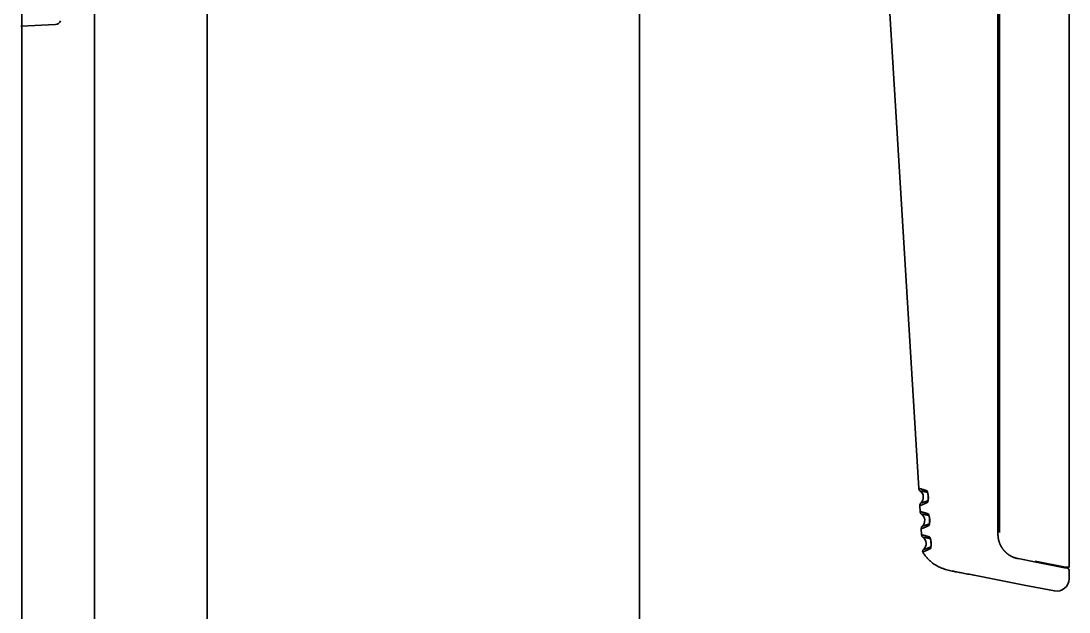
# Model space of a CAD drawing. Header units: inches. Extents: x 786 to 5755, y 618 to 5453.
# Drawn here: x 5585.6 to 5755.3, y 3228.2 to 3323.8 of the extents above; entities that cross this region are included whole.
import ezdxf

# ---------------------------------------------------------------- set-up
doc = ezdxf.new("R2010")
doc.units = ezdxf.units.IN
doc.layers.add('1', color=7, linetype='Continuous', true_color=0xffffff)

msp = doc.modelspace()

# ---------------------------------------------------------------- linework, layer by layer
at = {"layer": '1', "color": 7, "linetype": 'Continuous', "lineweight": 35}
for p, q in [((5615.76, 2811.65), (5615.76, 3926.16)), ((5685.76, 2811.65), (5685.76, 3926.16)), ((5585.76, 2767.25), (5585.76, 3912.86)), ((5597.56, 3881.66), (5597.56, 3221.73)), ((5755.26, 3235.45), (5755.26, 3411.15)), ((5743.76, 3405.25), (5743.76, 3240.78)), ((5743.99, 3405.51), (5743.99, 3241.09)), ((5744.01, 3405.51), (5744.01, 3241.09)), ((5730.94, 3248.17), (5725.34, 3339.83)), ((5591.22, 3323.25), (5585.64, 3322.96)), ((5731.17, 3244.43), (5731.11, 3245.45)), ((5731.4, 3240.68), (5731.34, 3241.71)), ((5747, 3236.85), (5749.67, 3236.33)), ((5754.53, 3235.39), (5749.67, 3236.33)), ((5749.78, 3236.42), (5754.67, 3235.45)), ((5754.53, 3235.39), (5755.02, 3235.3)), ((5755.26, 3235.45), (5754.67, 3235.45)), ((5755.26, 3235), (5755.26, 3233.6)), ((5740.16, 3234.11), (5748.01, 3232.58)), ((5748.01, 3232.58), (5752.88, 3231.64))]:
    msp.add_line(p, q, dxfattribs=at)
for centre, radius, start, end in [((5591.17, 3324.25), 1, 273, 333.4349), ((5730.43, 3246.77), 1.25, 312.5068, 54.5207), ((5730.66, 3243.03), 1.25, 312.5068, 54.5207), ((5730.89, 3239.29), 1.25, 312.5068, 54.5207), ((5754.96, 3235), 0.3, 0, 79), ((5753.26, 3233.6), 2, 259, 0)]:
    msp.add_arc(centre, radius, start, end, dxfattribs=at)
for points, knots in [([(5731.16, 3247.79), (5731.12, 3247.81), (5731.07, 3247.86), (5731, 3247.96), (5730.95, 3248.08), (5730.94, 3248.15), (5730.94, 3248.19)], [0, 0, 0, 0, 0.247554, 0.501069, 0.754118, 1, 1, 1, 1]), ([(5730.94, 3248.17), (5730.94, 3248.17), (5730.95, 3248.17), (5730.97, 3248.17), (5731.01, 3248.17), (5731.05, 3248.16), (5731.08, 3248.16), (5731.11, 3248.16), (5731.14, 3248.15), (5731.17, 3248.15), (5731.2, 3248.14), (5731.23, 3248.13), (5731.27, 3248.13), (5731.31, 3248.12), (5731.37, 3248.1), (5731.44, 3248.08), (5731.5, 3248.07), (5731.55, 3248.05), (5731.61, 3248.04), (5731.66, 3248.02), (5731.72, 3248), (5731.78, 3247.98), (5731.83, 3247.97), (5731.89, 3247.95), (5731.94, 3247.93), (5731.99, 3247.92), (5732.04, 3247.9), (5732.09, 3247.89), (5732.14, 3247.87), (5732.19, 3247.86), (5732.22, 3247.85), (5732.23, 3247.84)], [0, 0, 0, 0, 0.063616, 0.146789, 0.247998, 0.288909, 0.327071, 0.362475, 0.395117, 0.42499, 0.452091, 0.476419, 0.497971, 0.535514, 0.577254, 0.62319, 0.654872, 0.686334, 0.717576, 0.748599, 0.777126, 0.804516, 0.830769, 0.855887, 0.879872, 0.902723, 0.924442, 0.94503, 0.964485, 0.982809, 1, 1, 1, 1]), ([(5731.15, 3247.79), (5731.15, 3247.79), (5731.15, 3247.79), (5731.15, 3247.79), (5731.15, 3247.79), (5731.15, 3247.79), (5731.15, 3247.79), (5731.16, 3247.79), (5731.16, 3247.79), (5731.16, 3247.79), (5731.16, 3247.79), (5731.16, 3247.79), (5731.16, 3247.79), (5731.17, 3247.79), (5731.17, 3247.79), (5731.17, 3247.79), (5731.18, 3247.79), (5731.18, 3247.79), (5731.18, 3247.79), (5731.19, 3247.79), (5731.19, 3247.79), (5731.2, 3247.79), (5731.2, 3247.79), (5731.21, 3247.79), (5731.21, 3247.79), (5731.22, 3247.79), (5731.22, 3247.79), (5731.23, 3247.79), (5731.24, 3247.78), (5731.24, 3247.78), (5731.25, 3247.78), (5731.26, 3247.78), (5731.26, 3247.78), (5731.27, 3247.78), (5731.28, 3247.78), (5731.29, 3247.78), (5731.29, 3247.78), (5731.3, 3247.78), (5731.31, 3247.78), (5731.32, 3247.77), (5731.33, 3247.77), (5731.34, 3247.77), (5731.36, 3247.77), (5731.38, 3247.77), (5731.41, 3247.76), (5731.43, 3247.76), (5731.45, 3247.76), (5731.48, 3247.75), (5731.51, 3247.75), (5731.54, 3247.74), (5731.56, 3247.74), (5731.59, 3247.74), (5731.62, 3247.73), (5731.66, 3247.72), (5731.69, 3247.72), (5731.72, 3247.71), (5731.76, 3247.71), (5731.79, 3247.7), (5731.83, 3247.69), (5731.87, 3247.68), (5731.9, 3247.68), (5731.94, 3247.67), (5731.98, 3247.66), (5732.02, 3247.65), (5732.06, 3247.64), (5732.1, 3247.63), (5732.15, 3247.62), (5732.19, 3247.61), (5732.23, 3247.6), (5732.28, 3247.59), (5732.31, 3247.58), (5732.32, 3247.58)], [0, 0, 0, 0, 0.009914, 0.01984, 0.029779, 0.039731, 0.049695, 0.059673, 0.069662, 0.079665, 0.08968, 0.099708, 0.109748, 0.119802, 0.129868, 0.139946, 0.150037, 0.160141, 0.170258, 0.180387, 0.190529, 0.200683, 0.21085, 0.22103, 0.231222, 0.241427, 0.251645, 0.261875, 0.272118, 0.282373, 0.292641, 0.302922, 0.313215, 0.323521, 0.333839, 0.34417, 0.354514, 0.36487, 0.375239, 0.38562, 0.396014, 0.406421, 0.427901, 0.44931, 0.470645, 0.491909, 0.5131, 0.534218, 0.555264, 0.576238, 0.597139, 0.617967, 0.638724, 0.659408, 0.680019, 0.700558, 0.721025, 0.74142, 0.761743, 0.781993, 0.802171, 0.822277, 0.842311, 0.862274, 0.882164, 0.901982, 0.921729, 0.941404, 0.961008, 0.980539, 1, 1, 1, 1]), ([(5732.23, 3247.84), (5732.23, 3247.84), (5732.24, 3247.84), (5732.24, 3247.84), (5732.24, 3247.84), (5732.25, 3247.84), (5732.25, 3247.83), (5732.25, 3247.83), (5732.25, 3247.83), (5732.26, 3247.82), (5732.26, 3247.82), (5732.26, 3247.82), (5732.27, 3247.81), (5732.27, 3247.81), (5732.27, 3247.81), (5732.28, 3247.8), (5732.28, 3247.8), (5732.28, 3247.79), (5732.28, 3247.79), (5732.29, 3247.78), (5732.3, 3247.76), (5732.31, 3247.74), (5732.32, 3247.71), (5732.33, 3247.69), (5732.34, 3247.66), (5732.35, 3247.62), (5732.36, 3247.58), (5732.38, 3247.52), (5732.4, 3247.41), (5732.42, 3247.28), (5732.44, 3247.17), (5732.44, 3247.1), (5732.45, 3247.04), (5732.45, 3246.98), (5732.46, 3246.94), (5732.46, 3246.88), (5732.46, 3246.8), (5732.47, 3246.68), (5732.47, 3246.57), (5732.47, 3246.46), (5732.46, 3246.38), (5732.46, 3246.31), (5732.45, 3246.25), (5732.44, 3246.2), (5732.43, 3246.15), (5732.43, 3246.11), (5732.42, 3246.07), (5732.41, 3246.05), (5732.4, 3246.02), (5732.39, 3246.01), (5732.39, 3246), (5732.38, 3245.99), (5732.38, 3245.98), (5732.37, 3245.97), (5732.37, 3245.96), (5732.36, 3245.96), (5732.35, 3245.95), (5732.35, 3245.95), (5732.35, 3245.95)], [0, 0, 0, 0, 0.005436, 0.010843, 0.016224, 0.021579, 0.026909, 0.032217, 0.037502, 0.042767, 0.048013, 0.053239, 0.058449, 0.063642, 0.06882, 0.073984, 0.079134, 0.084272, 0.089399, 0.094515, 0.112726, 0.130866, 0.148959, 0.167029, 0.178431, 0.204469, 0.227274, 0.242355, 0.301657, 0.370744, 0.401155, 0.42821, 0.451917, 0.472287, 0.489333, 0.503063, 0.533121, 0.576902, 0.634503, 0.669215, 0.701872, 0.732439, 0.760898, 0.785344, 0.809729, 0.834074, 0.858412, 0.882789, 0.895773, 0.908459, 0.920854, 0.932966, 0.944802, 0.956368, 0.967667, 0.978705, 0.989482, 1, 1, 1, 1]), ([(5732.32, 3247.58), (5732.32, 3247.58), (5732.33, 3247.57), (5732.33, 3247.57), (5732.33, 3247.57), (5732.33, 3247.57), (5732.33, 3247.57), (5732.34, 3247.57), (5732.34, 3247.56), (5732.34, 3247.56), (5732.34, 3247.56), (5732.35, 3247.56), (5732.35, 3247.55), (5732.35, 3247.55), (5732.35, 3247.54), (5732.36, 3247.54), (5732.36, 3247.54), (5732.36, 3247.53), (5732.36, 3247.53), (5732.37, 3247.52), (5732.37, 3247.52), (5732.37, 3247.51), (5732.37, 3247.51), (5732.38, 3247.5), (5732.38, 3247.49), (5732.38, 3247.49), (5732.39, 3247.48), (5732.39, 3247.47), (5732.39, 3247.47), (5732.39, 3247.46), (5732.4, 3247.45), (5732.4, 3247.45), (5732.4, 3247.44), (5732.4, 3247.43), (5732.41, 3247.42), (5732.41, 3247.41), (5732.41, 3247.41), (5732.41, 3247.4), (5732.42, 3247.39), (5732.42, 3247.38), (5732.42, 3247.37), (5732.43, 3247.33), (5732.44, 3247.26), (5732.46, 3247.15), (5732.48, 3247.03), (5732.49, 3246.9), (5732.49, 3246.78), (5732.49, 3246.66), (5732.49, 3246.54), (5732.48, 3246.47), (5732.48, 3246.43), (5732.47, 3246.41), (5732.47, 3246.39), (5732.47, 3246.37), (5732.46, 3246.36), (5732.46, 3246.34), (5732.46, 3246.33), (5732.45, 3246.32), (5732.45, 3246.3), (5732.45, 3246.29), (5732.44, 3246.28), (5732.44, 3246.27), (5732.44, 3246.26), (5732.43, 3246.25), (5732.43, 3246.25), (5732.42, 3246.24), (5732.42, 3246.23), (5732.41, 3246.23), (5732.41, 3246.22), (5732.41, 3246.22), (5732.41, 3246.22)], [0, 0, 0, 0, 0.006014, 0.012012, 0.017995, 0.023965, 0.029923, 0.035871, 0.041809, 0.04774, 0.053663, 0.059582, 0.065497, 0.07141, 0.077322, 0.083234, 0.089148, 0.095065, 0.100986, 0.106913, 0.112847, 0.11879, 0.124742, 0.130704, 0.136679, 0.142667, 0.148669, 0.154687, 0.160722, 0.166774, 0.172846, 0.178937, 0.18505, 0.191185, 0.197343, 0.203525, 0.209732, 0.215965, 0.222225, 0.228513, 0.234831, 0.241177, 0.306172, 0.369923, 0.434708, 0.503216, 0.570835, 0.634921, 0.698038, 0.762347, 0.774764, 0.787076, 0.799289, 0.81141, 0.823447, 0.835409, 0.847303, 0.859138, 0.870923, 0.882667, 0.894379, 0.906069, 0.917747, 0.929423, 0.941106, 0.952808, 0.964538, 0.976307, 0.988124, 1, 1, 1, 1]), ([(5732.35, 3245.95), (5732.34, 3245.94), (5732.32, 3245.94), (5732.3, 3245.92), (5732.27, 3245.91), (5732.25, 3245.9), (5732.22, 3245.89), (5732.19, 3245.87), (5732.16, 3245.86), (5732.13, 3245.85), (5732.1, 3245.83), (5732.07, 3245.82), (5732.04, 3245.8), (5732.01, 3245.79), (5731.98, 3245.77), (5731.94, 3245.76), (5731.91, 3245.74), (5731.88, 3245.73), (5731.84, 3245.71), (5731.81, 3245.7), (5731.76, 3245.68), (5731.72, 3245.66), (5731.68, 3245.64), (5731.64, 3245.62), (5731.6, 3245.61), (5731.56, 3245.59), (5731.52, 3245.57), (5731.49, 3245.56), (5731.46, 3245.55), (5731.42, 3245.53), (5731.38, 3245.52), (5731.33, 3245.5), (5731.28, 3245.49), (5731.23, 3245.48), (5731.19, 3245.47), (5731.16, 3245.46), (5731.14, 3245.46), (5731.13, 3245.45), (5731.12, 3245.45), (5731.11, 3245.45), (5731.11, 3245.45), (5731.11, 3245.45), (5731.11, 3245.45), (5731.11, 3245.45)], [0, 0, 0, 0, 0.009664, 0.019825, 0.030484, 0.041639, 0.053291, 0.06544, 0.078086, 0.09123, 0.104871, 0.119008, 0.133643, 0.148775, 0.164403, 0.180528, 0.197148, 0.214265, 0.231877, 0.249984, 0.27514, 0.300204, 0.325175, 0.350052, 0.374834, 0.399349, 0.424084, 0.449039, 0.474212, 0.499602, 0.535236, 0.578001, 0.627884, 0.684879, 0.748984, 0.794417, 0.836578, 0.875469, 0.911095, 0.943458, 0.972557, 0.998392, 1, 1, 1, 1]), ([(5731.11, 3245.43), (5731.11, 3245.47), (5731.11, 3245.55), (5731.14, 3245.66), (5731.19, 3245.77), (5731.25, 3245.83), (5731.27, 3245.85)], [0, 0, 0, 0, 0.24588, 0.498929, 0.752444, 1, 1, 1, 1]), ([(5732.41, 3246.22), (5732.4, 3246.22), (5732.38, 3246.21), (5732.36, 3246.2), (5732.34, 3246.19), (5732.31, 3246.18), (5732.29, 3246.17), (5732.27, 3246.17), (5732.24, 3246.16), (5732.22, 3246.15), (5732.2, 3246.14), (5732.18, 3246.13), (5732.16, 3246.12), (5732.13, 3246.11), (5732.11, 3246.11), (5732.09, 3246.1), (5732.07, 3246.09), (5732.05, 3246.08), (5732.03, 3246.08), (5732.01, 3246.07), (5731.99, 3246.06), (5731.97, 3246.05), (5731.95, 3246.05), (5731.93, 3246.04), (5731.91, 3246.03), (5731.89, 3246.03), (5731.87, 3246.02), (5731.86, 3246.02), (5731.84, 3246.01), (5731.82, 3246), (5731.8, 3246), (5731.78, 3245.99), (5731.77, 3245.99), (5731.75, 3245.98), (5731.73, 3245.98), (5731.72, 3245.97), (5731.7, 3245.97), (5731.69, 3245.96), (5731.67, 3245.96), (5731.65, 3245.95), (5731.64, 3245.95), (5731.62, 3245.94), (5731.61, 3245.94), (5731.6, 3245.94), (5731.58, 3245.93), (5731.57, 3245.93), (5731.56, 3245.92), (5731.54, 3245.92), (5731.53, 3245.92), (5731.52, 3245.91), (5731.51, 3245.91), (5731.49, 3245.91), (5731.48, 3245.9), (5731.46, 3245.9), (5731.44, 3245.89), (5731.43, 3245.89), (5731.41, 3245.88), (5731.39, 3245.88), (5731.38, 3245.88), (5731.36, 3245.87), (5731.35, 3245.87), (5731.34, 3245.87), (5731.33, 3245.86), (5731.32, 3245.86), (5731.31, 3245.86), (5731.3, 3245.86), (5731.29, 3245.86), (5731.29, 3245.85), (5731.28, 3245.85), (5731.28, 3245.85), (5731.27, 3245.85), (5731.27, 3245.85), (5731.27, 3245.85), (5731.27, 3245.85), (5731.27, 3245.85)], [0, 0, 0, 0, 0.010633, 0.021283, 0.03195, 0.042635, 0.053337, 0.064056, 0.074792, 0.085546, 0.096317, 0.107105, 0.117911, 0.128734, 0.139574, 0.150432, 0.161307, 0.1722, 0.18311, 0.194037, 0.204982, 0.215944, 0.226924, 0.237921, 0.248936, 0.259968, 0.271017, 0.282084, 0.293169, 0.304271, 0.31539, 0.326527, 0.337681, 0.348853, 0.360042, 0.371249, 0.382473, 0.393715, 0.404975, 0.416252, 0.427546, 0.438858, 0.450187, 0.461534, 0.472899, 0.484281, 0.49568, 0.507097, 0.518532, 0.529984, 0.541453, 0.55294, 0.564445, 0.585465, 0.606457, 0.627421, 0.648358, 0.669267, 0.690148, 0.711001, 0.731826, 0.752623, 0.773392, 0.794134, 0.814847, 0.835532, 0.856189, 0.876818, 0.897419, 0.917992, 0.938536, 0.959052, 0.97954, 1, 1, 1, 1]), ([(5731.39, 3244.05), (5731.35, 3244.07), (5731.29, 3244.12), (5731.23, 3244.22), (5731.18, 3244.33), (5731.17, 3244.41), (5731.17, 3244.45)], [0, 0, 0, 0, 0.247554, 0.501069, 0.754118, 1, 1, 1, 1]), ([(5731.17, 3244.43), (5731.17, 3244.43), (5731.17, 3244.43), (5731.18, 3244.43), (5731.2, 3244.43), (5731.24, 3244.43), (5731.28, 3244.42), (5731.31, 3244.42), (5731.34, 3244.41), (5731.37, 3244.41), (5731.41, 3244.4), (5731.44, 3244.4), (5731.47, 3244.39), (5731.5, 3244.38), (5731.55, 3244.37), (5731.61, 3244.36), (5731.67, 3244.34), (5731.73, 3244.32), (5731.78, 3244.31), (5731.84, 3244.29), (5731.9, 3244.28), (5731.95, 3244.26), (5732.01, 3244.24), (5732.06, 3244.22), (5732.12, 3244.21), (5732.17, 3244.19), (5732.22, 3244.17), (5732.27, 3244.16), (5732.32, 3244.14), (5732.37, 3244.13), (5732.42, 3244.11), (5732.45, 3244.1), (5732.46, 3244.1)], [0, 0, 0, 0, 0.001602, 0.066958, 0.150086, 0.251008, 0.291907, 0.330029, 0.365374, 0.397941, 0.42773, 0.454736, 0.478959, 0.500395, 0.537842, 0.57943, 0.625165, 0.656698, 0.68802, 0.719127, 0.750018, 0.778456, 0.805755, 0.831912, 0.856927, 0.880798, 0.903526, 0.925109, 0.945548, 0.964843, 0.982993, 1, 1, 1, 1]), ([(5731.38, 3244.05), (5731.38, 3244.05), (5731.38, 3244.05), (5731.38, 3244.05), (5731.38, 3244.05), (5731.38, 3244.05), (5731.38, 3244.05), (5731.38, 3244.05), (5731.39, 3244.05), (5731.39, 3244.05), (5731.39, 3244.05), (5731.39, 3244.05), (5731.39, 3244.05), (5731.4, 3244.05), (5731.4, 3244.05), (5731.4, 3244.05), (5731.41, 3244.05), (5731.41, 3244.05), (5731.41, 3244.05), (5731.42, 3244.05), (5731.42, 3244.05), (5731.43, 3244.05), (5731.43, 3244.05), (5731.44, 3244.05), (5731.44, 3244.04), (5731.45, 3244.04), (5731.45, 3244.04), (5731.46, 3244.04), (5731.46, 3244.04), (5731.47, 3244.04), (5731.48, 3244.04), (5731.48, 3244.04), (5731.49, 3244.04), (5731.5, 3244.04), (5731.51, 3244.04), (5731.52, 3244.04), (5731.52, 3244.03), (5731.53, 3244.03), (5731.54, 3244.03), (5731.55, 3244.03), (5731.56, 3244.03), (5731.57, 3244.03), (5731.59, 3244.03), (5731.61, 3244.02), (5731.63, 3244.02), (5731.66, 3244.02), (5731.68, 3244.01), (5731.71, 3244.01), (5731.74, 3244.01), (5731.76, 3244), (5731.79, 3244), (5731.82, 3243.99), (5731.85, 3243.99), (5731.89, 3243.98), (5731.92, 3243.98), (5731.95, 3243.97), (5731.99, 3243.96), (5732.02, 3243.96), (5732.06, 3243.95), (5732.09, 3243.94), (5732.13, 3243.93), (5732.17, 3243.93), (5732.21, 3243.92), (5732.25, 3243.91), (5732.29, 3243.9), (5732.33, 3243.89), (5732.38, 3243.88), (5732.42, 3243.87), (5732.46, 3243.86), (5732.51, 3243.85), (5732.54, 3243.84), (5732.55, 3243.83)], [0, 0, 0, 0, 0.009915, 0.019843, 0.029783, 0.039737, 0.049702, 0.059681, 0.069672, 0.079675, 0.089691, 0.09972, 0.109762, 0.119816, 0.129882, 0.139961, 0.150053, 0.160158, 0.170275, 0.180404, 0.190546, 0.200701, 0.210868, 0.221048, 0.231241, 0.241446, 0.251663, 0.261894, 0.272136, 0.282391, 0.292659, 0.30294, 0.313232, 0.323538, 0.333856, 0.344186, 0.354529, 0.364885, 0.375253, 0.385633, 0.396026, 0.406432, 0.427893, 0.449284, 0.470603, 0.491852, 0.513029, 0.534135, 0.55517, 0.576133, 0.597026, 0.617848, 0.638598, 0.659278, 0.679887, 0.700424, 0.720891, 0.741286, 0.761611, 0.781865, 0.802048, 0.822161, 0.842203, 0.862174, 0.882074, 0.901904, 0.921664, 0.941353, 0.960972, 0.980521, 1, 1, 1, 1]), ([(5732.46, 3244.1), (5732.46, 3244.1), (5732.46, 3244.1), (5732.47, 3244.1), (5732.47, 3244.09), (5732.47, 3244.09), (5732.48, 3244.09), (5732.48, 3244.09), (5732.48, 3244.08), (5732.49, 3244.08), (5732.49, 3244.08), (5732.49, 3244.08), (5732.5, 3244.07), (5732.5, 3244.07), (5732.5, 3244.06), (5732.5, 3244.06), (5732.51, 3244.05), (5732.51, 3244.05), (5732.51, 3244.04), (5732.52, 3244.04), (5732.53, 3244.02), (5732.54, 3244), (5732.55, 3243.97), (5732.56, 3243.95), (5732.57, 3243.92), (5732.58, 3243.88), (5732.59, 3243.84), (5732.61, 3243.78), (5732.63, 3243.67), (5732.65, 3243.54), (5732.66, 3243.43), (5732.67, 3243.36), (5732.68, 3243.3), (5732.68, 3243.24), (5732.69, 3243.19), (5732.69, 3243.14), (5732.69, 3243.06), (5732.7, 3242.94), (5732.7, 3242.82), (5732.69, 3242.72), (5732.69, 3242.64), (5732.68, 3242.57), (5732.68, 3242.51), (5732.67, 3242.46), (5732.66, 3242.41), (5732.65, 3242.37), (5732.65, 3242.33), (5732.64, 3242.3), (5732.63, 3242.28), (5732.62, 3242.27), (5732.62, 3242.25), (5732.61, 3242.24), (5732.61, 3242.23), (5732.6, 3242.23), (5732.59, 3242.22), (5732.59, 3242.21), (5732.58, 3242.21), (5732.58, 3242.21), (5732.58, 3242.2)], [0, 0, 0, 0, 0.005436, 0.010843, 0.016224, 0.021579, 0.026909, 0.032217, 0.037502, 0.042767, 0.048013, 0.053239, 0.058449, 0.063642, 0.06882, 0.073984, 0.079134, 0.084272, 0.089399, 0.094515, 0.112726, 0.130866, 0.148959, 0.167029, 0.178431, 0.204469, 0.227274, 0.242355, 0.301657, 0.370744, 0.401155, 0.42821, 0.451917, 0.472287, 0.489333, 0.503063, 0.533121, 0.576902, 0.634503, 0.669215, 0.701872, 0.732439, 0.760898, 0.785344, 0.809729, 0.834074, 0.858412, 0.882789, 0.895773, 0.908459, 0.920854, 0.932966, 0.944802, 0.956368, 0.967667, 0.978705, 0.989482, 1, 1, 1, 1]), ([(5732.55, 3243.83), (5732.55, 3243.83), (5732.55, 3243.83), (5732.56, 3243.83), (5732.56, 3243.83), (5732.56, 3243.83), (5732.56, 3243.83), (5732.57, 3243.82), (5732.57, 3243.82), (5732.57, 3243.82), (5732.57, 3243.82), (5732.58, 3243.81), (5732.58, 3243.81), (5732.58, 3243.81), (5732.58, 3243.8), (5732.59, 3243.8), (5732.59, 3243.79), (5732.59, 3243.79), (5732.59, 3243.78), (5732.6, 3243.78), (5732.6, 3243.77), (5732.6, 3243.77), (5732.6, 3243.76), (5732.61, 3243.76), (5732.61, 3243.75), (5732.61, 3243.74), (5732.61, 3243.74), (5732.62, 3243.73), (5732.62, 3243.72), (5732.62, 3243.72), (5732.62, 3243.71), (5732.63, 3243.7), (5732.63, 3243.69), (5732.63, 3243.69), (5732.63, 3243.68), (5732.64, 3243.67), (5732.64, 3243.66), (5732.64, 3243.65), (5732.64, 3243.65), (5732.65, 3243.64), (5732.65, 3243.63), (5732.66, 3243.59), (5732.67, 3243.52), (5732.69, 3243.41), (5732.71, 3243.28), (5732.72, 3243.16), (5732.72, 3243.03), (5732.72, 3242.91), (5732.72, 3242.8), (5732.71, 3242.73), (5732.7, 3242.68), (5732.7, 3242.66), (5732.7, 3242.65), (5732.7, 3242.63), (5732.69, 3242.62), (5732.69, 3242.6), (5732.69, 3242.59), (5732.68, 3242.57), (5732.68, 3242.56), (5732.68, 3242.55), (5732.67, 3242.54), (5732.67, 3242.53), (5732.66, 3242.52), (5732.66, 3242.51), (5732.66, 3242.5), (5732.65, 3242.5), (5732.65, 3242.49), (5732.64, 3242.49), (5732.64, 3242.48), (5732.64, 3242.48), (5732.63, 3242.48)], [0, 0, 0, 0, 0.006014, 0.012012, 0.017995, 0.023965, 0.029923, 0.035871, 0.041809, 0.04774, 0.053663, 0.059582, 0.065497, 0.07141, 0.077322, 0.083234, 0.089148, 0.095065, 0.100986, 0.106913, 0.112847, 0.11879, 0.124742, 0.130704, 0.136679, 0.142667, 0.148669, 0.154687, 0.160722, 0.166774, 0.172846, 0.178937, 0.18505, 0.191185, 0.197343, 0.203525, 0.209732, 0.215965, 0.222225, 0.228513, 0.234831, 0.241177, 0.306172, 0.369923, 0.434708, 0.503216, 0.570835, 0.634921, 0.698038, 0.762347, 0.774764, 0.787076, 0.799289, 0.81141, 0.823447, 0.835409, 0.847303, 0.859138, 0.870923, 0.882667, 0.894379, 0.906069, 0.917747, 0.929423, 0.941106, 0.952808, 0.964538, 0.976307, 0.988124, 1, 1, 1, 1]), ([(5732.58, 3242.2), (5732.57, 3242.2), (5732.55, 3242.19), (5732.53, 3242.18), (5732.5, 3242.17), (5732.48, 3242.16), (5732.45, 3242.14), (5732.42, 3242.13), (5732.39, 3242.12), (5732.36, 3242.1), (5732.33, 3242.09), (5732.3, 3242.07), (5732.27, 3242.06), (5732.24, 3242.04), (5732.2, 3242.03), (5732.17, 3242.02), (5732.14, 3242), (5732.1, 3241.98), (5732.07, 3241.97), (5732.03, 3241.95), (5731.99, 3241.93), (5731.95, 3241.91), (5731.9, 3241.9), (5731.86, 3241.88), (5731.82, 3241.86), (5731.79, 3241.85), (5731.75, 3241.83), (5731.72, 3241.82), (5731.68, 3241.8), (5731.65, 3241.79), (5731.6, 3241.78), (5731.56, 3241.76), (5731.51, 3241.75), (5731.46, 3241.73), (5731.42, 3241.72), (5731.39, 3241.72), (5731.37, 3241.71), (5731.36, 3241.71), (5731.35, 3241.71), (5731.34, 3241.71), (5731.34, 3241.71), (5731.34, 3241.71), (5731.34, 3241.71)], [0, 0, 0, 0, 0.009776, 0.020045, 0.030807, 0.042062, 0.05381, 0.06605, 0.078784, 0.092011, 0.10573, 0.119942, 0.134648, 0.149847, 0.165539, 0.181725, 0.198405, 0.215579, 0.233249, 0.251413, 0.276691, 0.301871, 0.326953, 0.351937, 0.376823, 0.401401, 0.426212, 0.451256, 0.476534, 0.502044, 0.537862, 0.580782, 0.630794, 0.687881, 0.752015, 0.797607, 0.839875, 0.878828, 0.914472, 0.946815, 0.975861, 1, 1, 1, 1]), ([(5731.34, 3241.69), (5731.34, 3241.73), (5731.34, 3241.8), (5731.37, 3241.92), (5731.42, 3242.03), (5731.47, 3242.08), (5731.5, 3242.11)], [0, 0, 0, 0, 0.24588, 0.498929, 0.752444, 1, 1, 1, 1]), ([(5732.63, 3242.48), (5732.63, 3242.48), (5732.61, 3242.47), (5732.59, 3242.46), (5732.56, 3242.45), (5732.54, 3242.44), (5732.52, 3242.43), (5732.5, 3242.42), (5732.47, 3242.41), (5732.45, 3242.4), (5732.43, 3242.4), (5732.41, 3242.39), (5732.39, 3242.38), (5732.36, 3242.37), (5732.34, 3242.36), (5732.32, 3242.36), (5732.3, 3242.35), (5732.28, 3242.34), (5732.26, 3242.33), (5732.24, 3242.33), (5732.22, 3242.32), (5732.2, 3242.31), (5732.18, 3242.3), (5732.16, 3242.3), (5732.14, 3242.29), (5732.12, 3242.29), (5732.1, 3242.28), (5732.08, 3242.27), (5732.07, 3242.27), (5732.05, 3242.26), (5732.03, 3242.26), (5732.01, 3242.25), (5732, 3242.24), (5731.98, 3242.24), (5731.96, 3242.23), (5731.95, 3242.23), (5731.93, 3242.22), (5731.91, 3242.22), (5731.9, 3242.21), (5731.88, 3242.21), (5731.87, 3242.2), (5731.85, 3242.2), (5731.84, 3242.2), (5731.83, 3242.19), (5731.81, 3242.19), (5731.8, 3242.18), (5731.79, 3242.18), (5731.77, 3242.18), (5731.76, 3242.17), (5731.75, 3242.17), (5731.73, 3242.17), (5731.72, 3242.16), (5731.71, 3242.16), (5731.69, 3242.16), (5731.67, 3242.15), (5731.65, 3242.15), (5731.64, 3242.14), (5731.62, 3242.14), (5731.61, 3242.13), (5731.59, 3242.13), (5731.58, 3242.13), (5731.57, 3242.12), (5731.56, 3242.12), (5731.55, 3242.12), (5731.54, 3242.12), (5731.53, 3242.11), (5731.52, 3242.11), (5731.52, 3242.11), (5731.51, 3242.11), (5731.51, 3242.11), (5731.5, 3242.11), (5731.5, 3242.11), (5731.5, 3242.11), (5731.5, 3242.11), (5731.5, 3242.11)], [0, 0, 0, 0, 0.010623, 0.021263, 0.031921, 0.042596, 0.05329, 0.064001, 0.074729, 0.085476, 0.09624, 0.107021, 0.117821, 0.128638, 0.139473, 0.150326, 0.161197, 0.172085, 0.182992, 0.193916, 0.204858, 0.215817, 0.226795, 0.23779, 0.248804, 0.259835, 0.270884, 0.281951, 0.293035, 0.304138, 0.315259, 0.326397, 0.337553, 0.348727, 0.35992, 0.37113, 0.382357, 0.393603, 0.404867, 0.416149, 0.427448, 0.438766, 0.450101, 0.461454, 0.472826, 0.484215, 0.495622, 0.507047, 0.51849, 0.529951, 0.54143, 0.552926, 0.564441, 0.585467, 0.606465, 0.627434, 0.648375, 0.669288, 0.690172, 0.711027, 0.731855, 0.752653, 0.773423, 0.794165, 0.814877, 0.835562, 0.856217, 0.876844, 0.897442, 0.918011, 0.938552, 0.959063, 0.979546, 1, 1, 1, 1]), ([(5732.58, 3242.23), (5732.58, 3242.27), (5732.58, 3242.36), (5732.61, 3242.44), (5732.63, 3242.48)], [0, 0, 0, 0, 0.432011, 1, 1, 1, 1]), ([(5731.61, 3240.3), (5731.58, 3240.33), (5731.52, 3240.38), (5731.45, 3240.48), (5731.41, 3240.59), (5731.4, 3240.67), (5731.4, 3240.71)], [0, 0, 0, 0, 0.247554, 0.501069, 0.754118, 1, 1, 1, 1]), ([(5731.4, 3240.68), (5731.4, 3240.68), (5731.4, 3240.68), (5731.41, 3240.68), (5731.43, 3240.68), (5731.47, 3240.68), (5731.51, 3240.68), (5731.54, 3240.67), (5731.57, 3240.67), (5731.6, 3240.66), (5731.63, 3240.66), (5731.67, 3240.65), (5731.69, 3240.65), (5731.73, 3240.64), (5731.77, 3240.63), (5731.83, 3240.61), (5731.9, 3240.6), (5731.96, 3240.58), (5732.01, 3240.57), (5732.07, 3240.55), (5732.12, 3240.53), (5732.18, 3240.51), (5732.24, 3240.5), (5732.29, 3240.48), (5732.35, 3240.46), (5732.4, 3240.45), (5732.45, 3240.43), (5732.5, 3240.42), (5732.55, 3240.4), (5732.6, 3240.38), (5732.65, 3240.37), (5732.68, 3240.36), (5732.69, 3240.36)], [0, 0, 0, 0, 0.001602, 0.066958, 0.150086, 0.251008, 0.291907, 0.330029, 0.365374, 0.397941, 0.42773, 0.454736, 0.478959, 0.500395, 0.537842, 0.57943, 0.625165, 0.656698, 0.68802, 0.719127, 0.750018, 0.778456, 0.805755, 0.831912, 0.856927, 0.880798, 0.903526, 0.925109, 0.945548, 0.964843, 0.982993, 1, 1, 1, 1]), ([(5731.61, 3240.31), (5731.61, 3240.31), (5731.61, 3240.31), (5731.61, 3240.31), (5731.61, 3240.31), (5731.61, 3240.31), (5731.61, 3240.31), (5731.61, 3240.31), (5731.61, 3240.31), (5731.62, 3240.31), (5731.62, 3240.31), (5731.62, 3240.31), (5731.62, 3240.31), (5731.62, 3240.31), (5731.63, 3240.31), (5731.63, 3240.31), (5731.63, 3240.31), (5731.64, 3240.3), (5731.64, 3240.3), (5731.65, 3240.3), (5731.65, 3240.3), (5731.65, 3240.3), (5731.66, 3240.3), (5731.66, 3240.3), (5731.67, 3240.3), (5731.67, 3240.3), (5731.68, 3240.3), (5731.69, 3240.3), (5731.69, 3240.3), (5731.7, 3240.3), (5731.71, 3240.3), (5731.71, 3240.3), (5731.72, 3240.3), (5731.73, 3240.29), (5731.74, 3240.29), (5731.74, 3240.29), (5731.75, 3240.29), (5731.76, 3240.29), (5731.77, 3240.29), (5731.78, 3240.29), (5731.79, 3240.29), (5731.8, 3240.29), (5731.82, 3240.28), (5731.84, 3240.28), (5731.86, 3240.28), (5731.89, 3240.27), (5731.91, 3240.27), (5731.94, 3240.27), (5731.96, 3240.26), (5731.99, 3240.26), (5732.02, 3240.25), (5732.05, 3240.25), (5732.08, 3240.24), (5732.11, 3240.24), (5732.15, 3240.23), (5732.18, 3240.23), (5732.22, 3240.22), (5732.25, 3240.21), (5732.29, 3240.21), (5732.32, 3240.2), (5732.36, 3240.19), (5732.4, 3240.18), (5732.44, 3240.17), (5732.48, 3240.16), (5732.52, 3240.16), (5732.56, 3240.15), (5732.6, 3240.14), (5732.65, 3240.12), (5732.69, 3240.11), (5732.74, 3240.1), (5732.77, 3240.09), (5732.78, 3240.09)], [0, 0, 0, 0, 0.009915, 0.019843, 0.029783, 0.039737, 0.049702, 0.059681, 0.069672, 0.079675, 0.089691, 0.09972, 0.109762, 0.119816, 0.129882, 0.139961, 0.150053, 0.160158, 0.170275, 0.180404, 0.190546, 0.200701, 0.210868, 0.221048, 0.231241, 0.241446, 0.251663, 0.261894, 0.272136, 0.282391, 0.292659, 0.30294, 0.313232, 0.323538, 0.333856, 0.344186, 0.354529, 0.364885, 0.375253, 0.385633, 0.396026, 0.406432, 0.427893, 0.449284, 0.470603, 0.491852, 0.513029, 0.534135, 0.55517, 0.576133, 0.597026, 0.617848, 0.638598, 0.659278, 0.679887, 0.700424, 0.720891, 0.741286, 0.761611, 0.781865, 0.802048, 0.822161, 0.842203, 0.862174, 0.882074, 0.901904, 0.921664, 0.941353, 0.960972, 0.980521, 1, 1, 1, 1]), ([(5732.69, 3240.36), (5732.69, 3240.36), (5732.69, 3240.35), (5732.7, 3240.35), (5732.7, 3240.35), (5732.7, 3240.35), (5732.71, 3240.35), (5732.71, 3240.34), (5732.71, 3240.34), (5732.72, 3240.34), (5732.72, 3240.34), (5732.72, 3240.33), (5732.72, 3240.33), (5732.73, 3240.32), (5732.73, 3240.32), (5732.73, 3240.32), (5732.74, 3240.31), (5732.74, 3240.31), (5732.74, 3240.3), (5732.75, 3240.29), (5732.76, 3240.28), (5732.77, 3240.25), (5732.78, 3240.23), (5732.79, 3240.2), (5732.8, 3240.17), (5732.81, 3240.14), (5732.82, 3240.1), (5732.84, 3240.03), (5732.86, 3239.93), (5732.88, 3239.8), (5732.89, 3239.69), (5732.9, 3239.62), (5732.91, 3239.55), (5732.91, 3239.5), (5732.92, 3239.45), (5732.92, 3239.4), (5732.92, 3239.32), (5732.93, 3239.2), (5732.93, 3239.08), (5732.92, 3238.97), (5732.92, 3238.9), (5732.91, 3238.83), (5732.91, 3238.77), (5732.9, 3238.71), (5732.89, 3238.67), (5732.88, 3238.63), (5732.87, 3238.59), (5732.87, 3238.56), (5732.86, 3238.54), (5732.85, 3238.52), (5732.85, 3238.51), (5732.84, 3238.5), (5732.84, 3238.49), (5732.83, 3238.48), (5732.82, 3238.48), (5732.82, 3238.47), (5732.81, 3238.46), (5732.81, 3238.46), (5732.81, 3238.46)], [0, 0, 0, 0, 0.005436, 0.010843, 0.016224, 0.021579, 0.026909, 0.032217, 0.037502, 0.042767, 0.048013, 0.053239, 0.058449, 0.063642, 0.06882, 0.073984, 0.079134, 0.084272, 0.089399, 0.094515, 0.112726, 0.130866, 0.148959, 0.167029, 0.178431, 0.204469, 0.227274, 0.242355, 0.301657, 0.370744, 0.401155, 0.42821, 0.451917, 0.472287, 0.489333, 0.503063, 0.533121, 0.576902, 0.634503, 0.669215, 0.701872, 0.732439, 0.760898, 0.785344, 0.809729, 0.834074, 0.858412, 0.882789, 0.895773, 0.908459, 0.920854, 0.932966, 0.944802, 0.956368, 0.967667, 0.978705, 0.989482, 1, 1, 1, 1]), ([(5732.78, 3240.09), (5732.78, 3240.09), (5732.78, 3240.09), (5732.79, 3240.09), (5732.79, 3240.09), (5732.79, 3240.08), (5732.79, 3240.08), (5732.8, 3240.08), (5732.8, 3240.08), (5732.8, 3240.08), (5732.8, 3240.07), (5732.8, 3240.07), (5732.81, 3240.07), (5732.81, 3240.06), (5732.81, 3240.06), (5732.81, 3240.05), (5732.82, 3240.05), (5732.82, 3240.05), (5732.82, 3240.04), (5732.82, 3240.04), (5732.83, 3240.03), (5732.83, 3240.03), (5732.83, 3240.02), (5732.84, 3240.01), (5732.84, 3240.01), (5732.84, 3240), (5732.84, 3239.99), (5732.85, 3239.99), (5732.85, 3239.98), (5732.85, 3239.97), (5732.85, 3239.97), (5732.86, 3239.96), (5732.86, 3239.95), (5732.86, 3239.94), (5732.86, 3239.94), (5732.87, 3239.93), (5732.87, 3239.92), (5732.87, 3239.91), (5732.87, 3239.9), (5732.88, 3239.89), (5732.88, 3239.88), (5732.89, 3239.85), (5732.9, 3239.77), (5732.92, 3239.66), (5732.94, 3239.54), (5732.95, 3239.42), (5732.95, 3239.29), (5732.95, 3239.17), (5732.95, 3239.06), (5732.94, 3238.98), (5732.93, 3238.94), (5732.93, 3238.92), (5732.93, 3238.9), (5732.92, 3238.89), (5732.92, 3238.87), (5732.92, 3238.86), (5732.92, 3238.84), (5732.91, 3238.83), (5732.91, 3238.82), (5732.9, 3238.81), (5732.9, 3238.79), (5732.9, 3238.78), (5732.89, 3238.78), (5732.89, 3238.77), (5732.89, 3238.76), (5732.88, 3238.75), (5732.88, 3238.75), (5732.87, 3238.74), (5732.87, 3238.74), (5732.87, 3238.74), (5732.86, 3238.74)], [0, 0, 0, 0, 0.006014, 0.012012, 0.017995, 0.023965, 0.029923, 0.035871, 0.041809, 0.04774, 0.053663, 0.059582, 0.065497, 0.07141, 0.077322, 0.083234, 0.089148, 0.095065, 0.100986, 0.106913, 0.112847, 0.11879, 0.124742, 0.130704, 0.136679, 0.142667, 0.148669, 0.154687, 0.160722, 0.166774, 0.172846, 0.178937, 0.18505, 0.191185, 0.197343, 0.203525, 0.209732, 0.215965, 0.222225, 0.228513, 0.234831, 0.241177, 0.306172, 0.369923, 0.434708, 0.503216, 0.570835, 0.634921, 0.698038, 0.762347, 0.774764, 0.787076, 0.799289, 0.81141, 0.823447, 0.835409, 0.847303, 0.859138, 0.870923, 0.882667, 0.894379, 0.906069, 0.917747, 0.929423, 0.941106, 0.952808, 0.964538, 0.976307, 0.988124, 1, 1, 1, 1]), ([(5747, 3236.85), (5746.99, 3236.86), (5746.96, 3236.86), (5746.93, 3236.87), (5746.9, 3236.87), (5746.87, 3236.88), (5746.84, 3236.89), (5746.8, 3236.9), (5746.77, 3236.91), (5746.74, 3236.91), (5746.71, 3236.92), (5746.68, 3236.93), (5746.65, 3236.94), (5746.62, 3236.95), (5746.59, 3236.96), (5746.55, 3236.97), (5746.52, 3236.98), (5746.49, 3236.99), (5746.46, 3237), (5746.43, 3237.01), (5746.4, 3237.02), (5746.37, 3237.03), (5746.34, 3237.04), (5746.31, 3237.05), (5746.28, 3237.06), (5746.25, 3237.08), (5746.22, 3237.09), (5746.2, 3237.1), (5746.17, 3237.11), (5746.14, 3237.12), (5746.11, 3237.14), (5746.08, 3237.15), (5746.05, 3237.16), (5746.02, 3237.18), (5746, 3237.19), (5745.97, 3237.21), (5745.94, 3237.22), (5745.91, 3237.23), (5745.89, 3237.25), (5745.86, 3237.26), (5745.83, 3237.28), (5745.8, 3237.29), (5745.78, 3237.31), (5745.75, 3237.32), (5745.72, 3237.34), (5745.7, 3237.35), (5745.67, 3237.37), (5745.65, 3237.39), (5745.62, 3237.4), (5745.59, 3237.42), (5745.57, 3237.43), (5745.54, 3237.45), (5745.52, 3237.47), (5745.49, 3237.49), (5745.47, 3237.5), (5745.44, 3237.52), (5745.42, 3237.54), (5745.4, 3237.56), (5745.37, 3237.57), (5745.35, 3237.59), (5745.32, 3237.61), (5745.3, 3237.63), (5745.28, 3237.65), (5745.25, 3237.66), (5745.23, 3237.68), (5745.21, 3237.7), (5745.18, 3237.72), (5745.16, 3237.74), (5745.14, 3237.76), (5745.12, 3237.78), (5745.1, 3237.8), (5745.07, 3237.82), (5745.05, 3237.84), (5745.03, 3237.86), (5745.01, 3237.88), (5744.99, 3237.9), (5744.97, 3237.92), (5744.95, 3237.94), (5744.93, 3237.96), (5744.91, 3237.98), (5744.89, 3238), (5744.87, 3238.02), (5744.85, 3238.04), (5744.83, 3238.06), (5744.81, 3238.08), (5744.79, 3238.1), (5744.77, 3238.12), (5744.75, 3238.14), (5744.73, 3238.17), (5744.71, 3238.19), (5744.7, 3238.21), (5744.68, 3238.23), (5744.66, 3238.25), (5744.64, 3238.27), (5744.63, 3238.3), (5744.61, 3238.32), (5744.59, 3238.34), (5744.57, 3238.36), (5744.56, 3238.38), (5744.54, 3238.41), (5744.52, 3238.43), (5744.51, 3238.45), (5744.49, 3238.47), (5744.48, 3238.5), (5744.46, 3238.52), (5744.45, 3238.54), (5744.43, 3238.56), (5744.42, 3238.59), (5744.4, 3238.61), (5744.39, 3238.63), (5744.37, 3238.66), (5744.36, 3238.68), (5744.34, 3238.7), (5744.33, 3238.72), (5744.32, 3238.75), (5744.3, 3238.77), (5744.29, 3238.79), (5744.28, 3238.82), (5744.26, 3238.84), (5744.25, 3238.86), (5744.24, 3238.89), (5744.22, 3238.91), (5744.21, 3238.93), (5744.2, 3238.96), (5744.19, 3238.98), (5744.18, 3239), (5744.16, 3239.03), (5744.15, 3239.05), (5744.14, 3239.08), (5744.13, 3239.1), (5744.12, 3239.12), (5744.11, 3239.15), (5744.1, 3239.17), (5744.09, 3239.19), (5744.08, 3239.22), (5744.07, 3239.24), (5744.06, 3239.26), (5744.05, 3239.29), (5744.04, 3239.31), (5744.03, 3239.34), (5744.02, 3239.36), (5744.01, 3239.38), (5744, 3239.41), (5743.99, 3239.43), (5743.99, 3239.46), (5743.98, 3239.48), (5743.97, 3239.5), (5743.96, 3239.53), (5743.95, 3239.55), (5743.95, 3239.57), (5743.94, 3239.6), (5743.93, 3239.62), (5743.92, 3239.65), (5743.92, 3239.67), (5743.91, 3239.69), (5743.9, 3239.72), (5743.9, 3239.74), (5743.89, 3239.76), (5743.88, 3239.79), (5743.88, 3239.81), (5743.87, 3239.84), (5743.87, 3239.86), (5743.86, 3239.88), (5743.86, 3239.91), (5743.85, 3239.93), (5743.85, 3239.95), (5743.84, 3239.98), (5743.84, 3240), (5743.83, 3240.02), (5743.83, 3240.05), (5743.82, 3240.07), (5743.82, 3240.1), (5743.81, 3240.12), (5743.81, 3240.14), (5743.81, 3240.17), (5743.8, 3240.19), (5743.8, 3240.21), (5743.8, 3240.24), (5743.79, 3240.26), (5743.79, 3240.28), (5743.79, 3240.3), (5743.79, 3240.33), (5743.78, 3240.35), (5743.78, 3240.37), (5743.78, 3240.4), (5743.78, 3240.42), (5743.77, 3240.44), (5743.77, 3240.47), (5743.77, 3240.49), (5743.77, 3240.51), (5743.77, 3240.53), (5743.77, 3240.56), (5743.76, 3240.58), (5743.76, 3240.6), (5743.76, 3240.62), (5743.76, 3240.65), (5743.76, 3240.67), (5743.76, 3240.69), (5743.76, 3240.71), (5743.76, 3240.74), (5743.76, 3240.76), (5743.76, 3240.77), (5743.76, 3240.78)], [0, 0, 0, 0, 0.005975, 0.01194, 0.017896, 0.023841, 0.029777, 0.035703, 0.041619, 0.047525, 0.053422, 0.059309, 0.065186, 0.071053, 0.07691, 0.082758, 0.088595, 0.094423, 0.100242, 0.10605, 0.111848, 0.117637, 0.123416, 0.129185, 0.134945, 0.140694, 0.146434, 0.152164, 0.157884, 0.163594, 0.169295, 0.174985, 0.180666, 0.186337, 0.191999, 0.19765, 0.203292, 0.208924, 0.214546, 0.220158, 0.225761, 0.231353, 0.236936, 0.242509, 0.248073, 0.253626, 0.25917, 0.264704, 0.270228, 0.275742, 0.281247, 0.286741, 0.292226, 0.297701, 0.303166, 0.308622, 0.314068, 0.319504, 0.32493, 0.330346, 0.335752, 0.341149, 0.346536, 0.351913, 0.35728, 0.362638, 0.367986, 0.373323, 0.378651, 0.38397, 0.389278, 0.394577, 0.399866, 0.405145, 0.410414, 0.415674, 0.420923, 0.426163, 0.431393, 0.436614, 0.441824, 0.447025, 0.452216, 0.457397, 0.462568, 0.46773, 0.472881, 0.478023, 0.483155, 0.488278, 0.49339, 0.498493, 0.503586, 0.508669, 0.513742, 0.518806, 0.52386, 0.528904, 0.533938, 0.538962, 0.543977, 0.548981, 0.553976, 0.558961, 0.563937, 0.568902, 0.573858, 0.578804, 0.58374, 0.588667, 0.593583, 0.59849, 0.603387, 0.608274, 0.613152, 0.618019, 0.622877, 0.627725, 0.632563, 0.637392, 0.64221, 0.647019, 0.651818, 0.656607, 0.661387, 0.666156, 0.670916, 0.675666, 0.680407, 0.685137, 0.689858, 0.694569, 0.69927, 0.703961, 0.708643, 0.713314, 0.717976, 0.722628, 0.727271, 0.731903, 0.736526, 0.741139, 0.745742, 0.750335, 0.754919, 0.759493, 0.764057, 0.768611, 0.773155, 0.77769, 0.782215, 0.78673, 0.791235, 0.795731, 0.800216, 0.804692, 0.809158, 0.813614, 0.818061, 0.822498, 0.826925, 0.831342, 0.835749, 0.840147, 0.844534, 0.848912, 0.85328, 0.857639, 0.861987, 0.866326, 0.870655, 0.874974, 0.879284, 0.883584, 0.887873, 0.892154, 0.896424, 0.900684, 0.904935, 0.909176, 0.913407, 0.917628, 0.92184, 0.926042, 0.930234, 0.934416, 0.938588, 0.942751, 0.946904, 0.951047, 0.95518, 0.959303, 0.963417, 0.967521, 0.971615, 0.9757, 0.979774, 0.983839, 0.987894, 0.991939, 0.995974, 1, 1, 1, 1]), ([(5732.81, 3238.46), (5732.8, 3238.46), (5732.78, 3238.45), (5732.76, 3238.44), (5732.73, 3238.43), (5732.71, 3238.41), (5732.68, 3238.4), (5732.65, 3238.39), (5732.62, 3238.37), (5732.59, 3238.36), (5732.56, 3238.35), (5732.53, 3238.33), (5732.5, 3238.32), (5732.47, 3238.3), (5732.43, 3238.29), (5732.4, 3238.27), (5732.37, 3238.26), (5732.33, 3238.24), (5732.3, 3238.23), (5732.26, 3238.21), (5732.22, 3238.19), (5732.18, 3238.17), (5732.13, 3238.15), (5732.09, 3238.14), (5732.05, 3238.12), (5732.02, 3238.1), (5731.98, 3238.09), (5731.94, 3238.07), (5731.91, 3238.06), (5731.87, 3238.05), (5731.83, 3238.03), (5731.79, 3238.02), (5731.74, 3238), (5731.69, 3237.99), (5731.65, 3237.98), (5731.62, 3237.97), (5731.6, 3237.97), (5731.59, 3237.97), (5731.58, 3237.97), (5731.57, 3237.97), (5731.57, 3237.97), (5731.57, 3237.97), (5731.57, 3237.97)], [0, 0, 0, 0, 0.009776, 0.020045, 0.030807, 0.042062, 0.05381, 0.06605, 0.078784, 0.092011, 0.10573, 0.119942, 0.134648, 0.149847, 0.165539, 0.181725, 0.198405, 0.215579, 0.233249, 0.251413, 0.276691, 0.301871, 0.326953, 0.351937, 0.376823, 0.401401, 0.426212, 0.451256, 0.476534, 0.502044, 0.537862, 0.580782, 0.630794, 0.687881, 0.752015, 0.797607, 0.839875, 0.878828, 0.914472, 0.946815, 0.975861, 1, 1, 1, 1]), ([(5731.57, 3237.94), (5731.57, 3237.98), (5731.57, 3238.06), (5731.59, 3238.18), (5731.65, 3238.28), (5731.7, 3238.34), (5731.73, 3238.37)], [0, 0, 0, 0, 0.24588, 0.498929, 0.752444, 1, 1, 1, 1]), ([(5732.86, 3238.74), (5732.86, 3238.73), (5732.84, 3238.73), (5732.82, 3238.72), (5732.79, 3238.71), (5732.77, 3238.7), (5732.75, 3238.69), (5732.73, 3238.68), (5732.7, 3238.67), (5732.68, 3238.66), (5732.66, 3238.65), (5732.64, 3238.64), (5732.61, 3238.64), (5732.59, 3238.63), (5732.57, 3238.62), (5732.55, 3238.61), (5732.53, 3238.6), (5732.51, 3238.6), (5732.49, 3238.59), (5732.47, 3238.58), (5732.45, 3238.58), (5732.43, 3238.57), (5732.41, 3238.56), (5732.39, 3238.56), (5732.37, 3238.55), (5732.35, 3238.54), (5732.33, 3238.54), (5732.31, 3238.53), (5732.3, 3238.52), (5732.28, 3238.52), (5732.26, 3238.51), (5732.24, 3238.51), (5732.23, 3238.5), (5732.21, 3238.5), (5732.19, 3238.49), (5732.18, 3238.49), (5732.16, 3238.48), (5732.14, 3238.48), (5732.13, 3238.47), (5732.11, 3238.47), (5732.1, 3238.46), (5732.08, 3238.46), (5732.07, 3238.45), (5732.05, 3238.45), (5732.04, 3238.45), (5732.03, 3238.44), (5732.01, 3238.44), (5732, 3238.43), (5731.99, 3238.43), (5731.98, 3238.43), (5731.96, 3238.42), (5731.95, 3238.42), (5731.94, 3238.42), (5731.92, 3238.41), (5731.9, 3238.41), (5731.88, 3238.4), (5731.87, 3238.4), (5731.85, 3238.39), (5731.83, 3238.39), (5731.82, 3238.39), (5731.81, 3238.38), (5731.8, 3238.38), (5731.78, 3238.38), (5731.77, 3238.38), (5731.77, 3238.37), (5731.76, 3238.37), (5731.75, 3238.37), (5731.74, 3238.37), (5731.74, 3238.37), (5731.74, 3238.37), (5731.73, 3238.37), (5731.73, 3238.37), (5731.73, 3238.37), (5731.73, 3238.37), (5731.73, 3238.37)], [0, 0, 0, 0, 0.010623, 0.021263, 0.031921, 0.042596, 0.05329, 0.064001, 0.074729, 0.085476, 0.09624, 0.107021, 0.117821, 0.128638, 0.139473, 0.150326, 0.161197, 0.172085, 0.182992, 0.193916, 0.204858, 0.215817, 0.226795, 0.23779, 0.248804, 0.259835, 0.270884, 0.281951, 0.293035, 0.304138, 0.315259, 0.326397, 0.337553, 0.348727, 0.35992, 0.37113, 0.382357, 0.393603, 0.404867, 0.416149, 0.427448, 0.438766, 0.450101, 0.461454, 0.472826, 0.484215, 0.495622, 0.507047, 0.51849, 0.529951, 0.54143, 0.552926, 0.564441, 0.585467, 0.606465, 0.627434, 0.648375, 0.669288, 0.690172, 0.711027, 0.731855, 0.752653, 0.773423, 0.794165, 0.814877, 0.835562, 0.856217, 0.876844, 0.897442, 0.918011, 0.938552, 0.959063, 0.979546, 1, 1, 1, 1]), ([(5732.81, 3238.49), (5732.8, 3238.53), (5732.81, 3238.61), (5732.84, 3238.69), (5732.86, 3238.74)], [0, 0, 0, 0, 0.432011, 1, 1, 1, 1])]:
    msp.add_open_spline(points, degree=3, knots=knots, dxfattribs=at)
for points, degree in [([(5736.13, 3234.89), (5732.91, 3235.57), (5731.57, 3237.96)], 2), ([(5736.13, 3234.89), (5736.24, 3234.87), (5736.54, 3234.81), (5737.23, 3234.68), (5738.09, 3234.51), (5739.1, 3234.32), (5739.79, 3234.18), (5740.16, 3234.11)], 3)]:
    msp.add_open_spline(points, degree=degree, dxfattribs=at)

doc.saveas('drawing.dxf')
